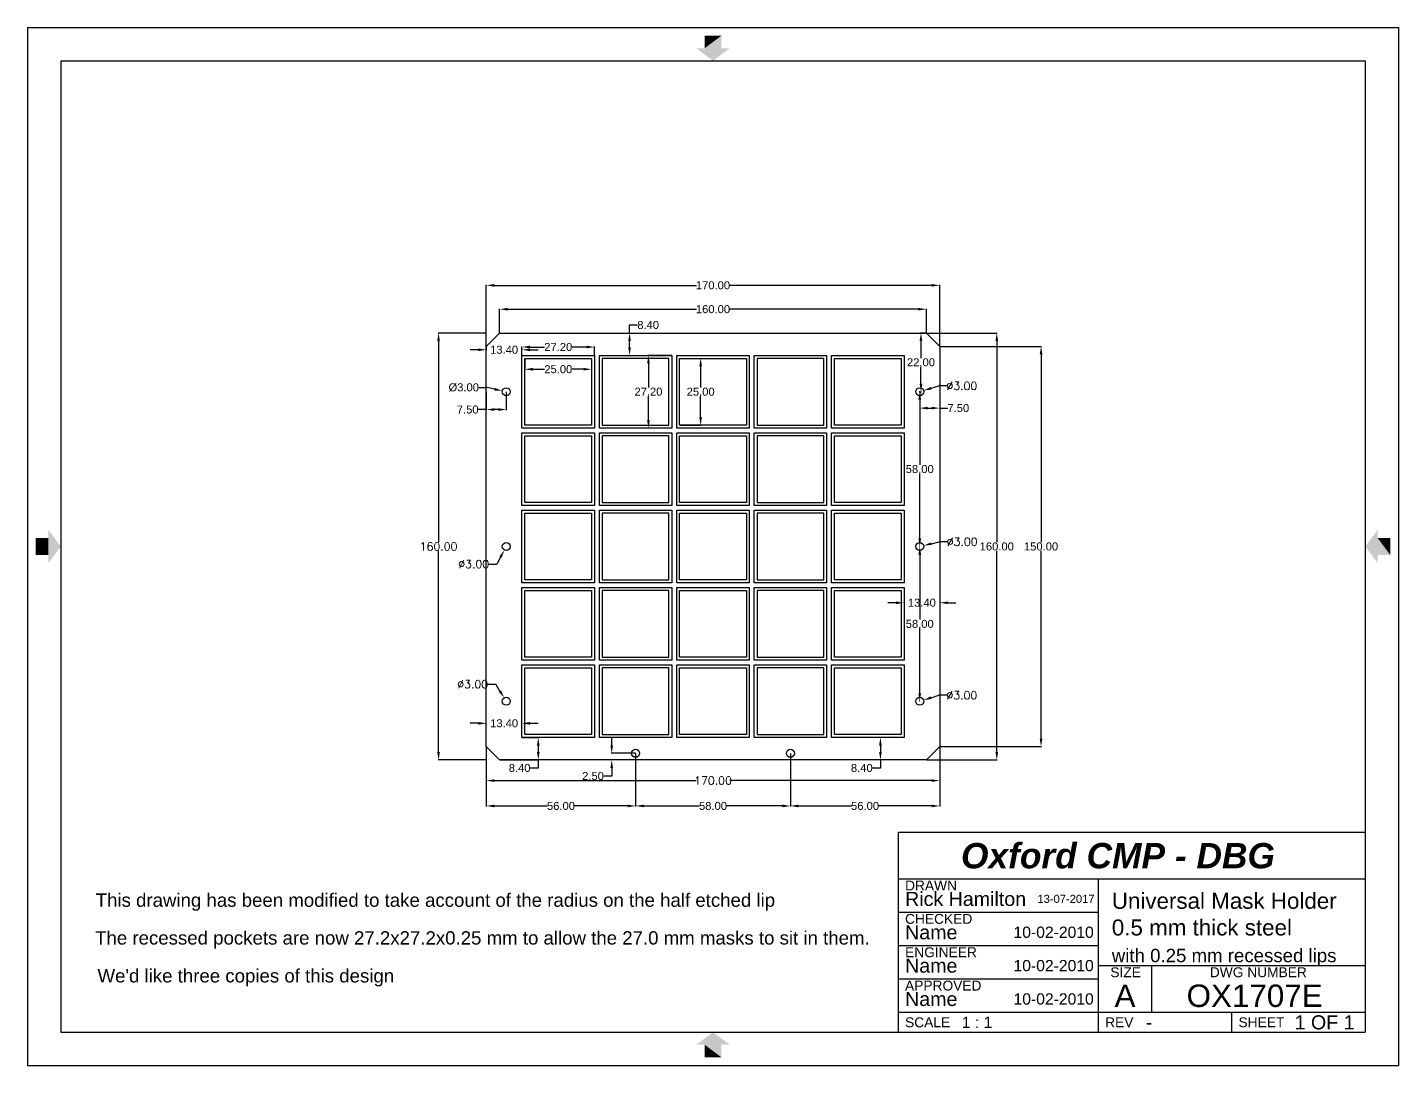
# Model space of a CAD drawing. Header units: millimetres. Extents: x -257 to 257, y -194 to 194.
import ezdxf

# ---------------------------------------------------------------- set-up
doc = ezdxf.new("R2010")
doc.units = ezdxf.units.MM
for name, color, linetype in [('border', 5, 'Continuous'), ('Cut-outs', 7, 'Continuous'), ('Dimensions', 7, 'Continuous'), ('Mask holder', 1, 'Continuous')]:
    doc.layers.add(name, color=color, linetype=linetype)
doc.styles.add('Arial', font='arial.ttf')
doc.styles.add('Arial_Bold', font='arial.ttf')
doc.styles.add('Arial_Bold_Italic', font='arialbi.ttf')
doc.styles.get("Standard").update_dxf_attribs({"font": 'txt_____.ttf'})
doc.dimstyles.get("Standard").update_dxf_attribs({"dimtxt": 3, "dimasz": 3, "dimexe": 0.18, "dimexo": 0.063, "dimgap": 0.09, "dimtad": 0, "dimtih": 1, "dimtoh": 1, "dimzin": 0, "dimdsep": 46, "dimtxsty": 'Arial', "dimsah": 1, "dimcen": 0, "dimadec": 0, "dimazin": 0, "dimtfac": 1, "dimtdec": 4, "dimtofl": 0, "dimtmove": 0, "dimatfit": 3, "dimfxl": 1, "dimtolj": 1, "dimtzin": 0, "dimarcsym": 0})

# ---------------------------------------------------------------- blocks, each defined once
blk = doc.blocks.new('*D30')
at = {"layer": 'Defpoints', "color": 0, "transparency": 16777216}
for p in [(-85, 80), (-102.88, -80), (-85, -80)]:
    blk.add_point(p, dxfattribs=at)
at = {"layer": 'Dimensions', "color": 0, "linetype": 'ByBlock', "lineweight": -2, "transparency": 16777216}
for p, q in [((-85.06, 80), (-103.06, 80)), ((-102.88, 77), (-102.88, 1.62)), ((-102.88, -77), (-102.88, -1.62)), ((-85.06, -80), (-103.06, -80))]:
    blk.add_line(p, q, dxfattribs=at)
at = {"layer": 'Dimensions', "color": 0, "transparency": 16777216}
for points in [[(-102.38, 77), (-103.38, 77), (-102.88, 80)], [(-103.38, -77), (-102.38, -77), (-102.88, -80)]]:
    blk.add_solid(points, dxfattribs=at)
at = {"layer": 'Dimensions', "color": 0, "transparency": 16777216, "insert": (-102.88, 0), "char_height": 3, "attachment_point": 5}
blk.add_mtext('\\A1;160.00', dxfattribs=at)
blk = doc.blocks.new('*D31')
at = {"layer": 'Defpoints', "color": 0, "transparency": 16777216}
for p in [(-85, -80), (85, -80), (85, -87.72)]:
    blk.add_point(p, dxfattribs=at)
at = {"layer": 'Dimensions', "color": 0, "linetype": 'ByBlock', "lineweight": -2, "transparency": 16777216}
for p, q in [((-85, -80.06), (-85, -87.9)), ((85, -80.06), (85, -87.9)), ((-82, -87.72), (-6.37, -87.72)), ((82, -87.72), (6.37, -87.72))]:
    blk.add_line(p, q, dxfattribs=at)
at = {"layer": 'Dimensions', "color": 0, "transparency": 16777216}
for points in [[(-82, -87.22), (-82, -88.22), (-85, -87.72)], [(82, -88.22), (82, -87.22), (85, -87.72)]]:
    blk.add_solid(points, dxfattribs=at)
at = {"layer": 'Dimensions', "color": 0, "transparency": 16777216, "insert": (0, -87.72), "char_height": 3, "attachment_point": 5}
blk.add_mtext('\\A1;170.00', dxfattribs=at)
blk = doc.blocks.new('*D34')
at = {"layer": 'Defpoints', "color": 0, "transparency": 16777216}
for p in [(76.07, 57.56), (78.93, 58.44)]:
    blk.add_point(p, dxfattribs=at)
at = {"layer": 'Dimensions', "color": 0, "linetype": 'ByBlock', "lineweight": -2, "transparency": 16777216}
for p in [(81.8, 59.31), (87.67, 60.19)]:
    blk.add_line(p, (84.67, 60.19), dxfattribs=at)
at = {"layer": 'Dimensions', "color": 0, "transparency": 16777216}
blk.add_solid([(81.66, 59.79), (81.95, 58.84), (78.93, 58.44)], dxfattribs=at)
at = {"layer": 'Dimensions', "color": 0, "transparency": 16777216, "insert": (93.3, 60.19), "char_height": 3, "attachment_point": 5}
blk.add_mtext('\\A1;%%c3.00', dxfattribs=at)
blk = doc.blocks.new('*D35')
at = {"layer": 'Defpoints', "color": 0, "transparency": 16777216}
for p in [(78.96, 0.35), (76.04, -0.35)]:
    blk.add_point(p, dxfattribs=at)
at = {"layer": 'Dimensions', "color": 0, "linetype": 'ByBlock', "lineweight": -2, "transparency": 16777216}
for p in [(81.87, 1.06), (87.79, 1.76)]:
    blk.add_line(p, (84.79, 1.76), dxfattribs=at)
at = {"layer": 'Dimensions', "color": 0, "transparency": 16777216}
blk.add_solid([(81.76, 1.54), (81.99, 0.57), (78.96, 0.35)], dxfattribs=at)
at = {"layer": 'Dimensions', "color": 0, "transparency": 16777216, "insert": (93.41, 1.76), "char_height": 3, "attachment_point": 5}
blk.add_mtext('\\A1;%%c3.00', dxfattribs=at)
blk = doc.blocks.new('*D36')
at = {"layer": 'Defpoints', "color": 0, "transparency": 16777216}
for p in [(76.07, -58.45), (78.93, -57.55)]:
    blk.add_point(p, dxfattribs=at)
at = {"layer": 'Dimensions', "color": 0, "linetype": 'ByBlock', "lineweight": -2, "transparency": 16777216}
for p in [(81.79, -56.65), (87.65, -55.75)]:
    blk.add_line(p, (84.65, -55.75), dxfattribs=at)
at = {"layer": 'Dimensions', "color": 0, "transparency": 16777216}
blk.add_solid([(81.64, -56.17), (81.94, -57.13), (78.93, -57.55)], dxfattribs=at)
at = {"layer": 'Dimensions', "color": 0, "transparency": 16777216, "insert": (93.28, -55.75), "char_height": 3, "attachment_point": 5}
blk.add_mtext('\\A1;%%c3.00', dxfattribs=at)
blk = doc.blocks.new('*D37')
at = {"layer": 'Defpoints', "color": 0, "transparency": 16777216}
for p in [(-76.79, 1.32), (-78.21, -1.32)]:
    blk.add_point(p, dxfattribs=at)
at = {"layer": 'Dimensions', "color": 0, "linetype": 'ByBlock', "lineweight": -2, "transparency": 16777216}
for p in [(-79.64, -3.96), (-84.07, -6.59)]:
    blk.add_line(p, (-81.07, -6.59), dxfattribs=at)
at = {"layer": 'Dimensions', "color": 0, "transparency": 16777216}
blk.add_solid([(-79.2, -4.2), (-80.08, -3.72), (-78.21, -1.32)], dxfattribs=at)
at = {"layer": 'Dimensions', "color": 0, "transparency": 16777216, "insert": (-89.7, -6.59), "char_height": 3, "attachment_point": 5}
blk.add_mtext('\\A1;%%c3.00', dxfattribs=at)
blk = doc.blocks.new('*D38')
at = {"layer": 'Defpoints', "color": 0, "transparency": 16777216}
for p in [(-78.29, -56.73), (-76.71, -59.27)]:
    blk.add_point(p, dxfattribs=at)
at = {"layer": 'Dimensions', "color": 0, "linetype": 'ByBlock', "lineweight": -2, "transparency": 16777216}
for p in [(-84.46, -51.63), (-79.87, -54.18)]:
    blk.add_line(p, (-81.46, -51.63), dxfattribs=at)
at = {"layer": 'Dimensions', "color": 0, "transparency": 16777216}
blk.add_solid([(-80.3, -54.44), (-79.45, -53.91), (-78.29, -56.73)], dxfattribs=at)
at = {"layer": 'Dimensions', "color": 0, "transparency": 16777216, "insert": (-90.08, -51.63), "char_height": 3, "attachment_point": 5}
blk.add_mtext('\\A1;%%c3.00', dxfattribs=at)
blk = doc.blocks.new('*D39')
at = {"layer": 'Defpoints', "color": 0, "transparency": 16777216}
for p in [(-78.97, 58.32), (-76.03, 57.68)]:
    blk.add_point(p, dxfattribs=at)
at = {"layer": 'Dimensions', "color": 0, "linetype": 'ByBlock', "lineweight": -2, "transparency": 16777216}
for p in [(-87.83, 59.59), (-81.9, 58.95)]:
    blk.add_line(p, (-84.83, 59.59), dxfattribs=at)
at = {"layer": 'Dimensions', "color": 0, "transparency": 16777216}
blk.add_solid([(-82, 58.46), (-81.79, 59.44), (-78.97, 58.32)], dxfattribs=at)
at = {"layer": 'Dimensions', "color": 0, "transparency": 16777216, "insert": (-93.44, 59.59), "char_height": 3, "attachment_point": 5, "style": 'Arial'}
blk.add_mtext('\\A1;%%c3.00', dxfattribs=at)
blk = doc.blocks.new('*D40')
at = {"layer": 'Defpoints', "color": 0, "transparency": 16777216}
for p in [(77.5, 0), (77.5, 0), (77.5, -58)]:
    blk.add_point(p, dxfattribs=at)
at = {"layer": 'Dimensions', "color": 0, "linetype": 'ByBlock', "lineweight": -2, "transparency": 16777216}
for p, q in [((77.44, 0), (77.32, 0)), ((77.5, -3), (77.5, -27.38)), ((77.5, -55), (77.5, -30.62)), ((77.44, -58), (77.32, -58))]:
    blk.add_line(p, q, dxfattribs=at)
at = {"layer": 'Dimensions', "color": 0, "transparency": 16777216}
for points in [[(78, -3), (77, -3), (77.5, 0)], [(77, -55), (78, -55), (77.5, -58)]]:
    blk.add_solid(points, dxfattribs=at)
at = {"layer": 'Dimensions', "color": 0, "transparency": 16777216, "insert": (77.5, -29), "char_height": 3, "attachment_point": 5, "style": 'Arial'}
blk.add_mtext('\\A1;58.00', dxfattribs=at)
blk = doc.blocks.new('*D41')
at = {"layer": 'Defpoints', "color": 0, "transparency": 16777216}
for p in [(77.5, 58), (77.5, 58), (77.5, 0)]:
    blk.add_point(p, dxfattribs=at)
at = {"layer": 'Dimensions', "color": 0, "linetype": 'ByBlock', "lineweight": -2, "transparency": 16777216}
for p, q in [((77.44, 58), (77.32, 58)), ((77.5, 55), (77.5, 30.62)), ((77.5, 3), (77.5, 27.38)), ((77.44, 0), (77.32, 0))]:
    blk.add_line(p, q, dxfattribs=at)
at = {"layer": 'Dimensions', "color": 0, "transparency": 16777216}
for points in [[(78, 55), (77, 55), (77.5, 58)], [(77, 3), (78, 3), (77.5, 0)]]:
    blk.add_solid(points, dxfattribs=at)
at = {"layer": 'Dimensions', "color": 0, "transparency": 16777216, "insert": (77.5, 29), "char_height": 3, "attachment_point": 5, "style": 'Arial'}
blk.add_mtext('\\A1;58.00', dxfattribs=at)
blk = doc.blocks.new('*D42')
at = {"layer": 'Defpoints', "color": 0, "transparency": 16777216}
for p in [(80, 80), (77.5, 58), (77.96, 58)]:
    blk.add_point(p, dxfattribs=at)
at = {"layer": 'Dimensions', "color": 0, "linetype": 'ByBlock', "lineweight": -2, "transparency": 16777216}
for p, q in [((79.94, 80), (77.78, 80)), ((77.96, 77), (77.96, 70.62)), ((77.96, 61), (77.96, 67.38)), ((77.56, 58), (78.14, 58))]:
    blk.add_line(p, q, dxfattribs=at)
at = {"layer": 'Dimensions', "color": 0, "transparency": 16777216}
for points in [[(78.46, 77), (77.46, 77), (77.96, 80)], [(77.46, 61), (78.46, 61), (77.96, 58)]]:
    blk.add_solid(points, dxfattribs=at)
at = {"layer": 'Dimensions', "color": 0, "transparency": 16777216, "insert": (77.96, 69), "char_height": 3, "attachment_point": 5, "style": 'Arial'}
blk.add_mtext('\\A1;22.00', dxfattribs=at)
blk = doc.blocks.new('*D43')
at = {"layer": 'Defpoints', "color": 0, "transparency": 16777216}
for p in [(-85, -75), (-29, -77.5), (-29, -97.22)]:
    blk.add_point(p, dxfattribs=at)
at = {"layer": 'Dimensions', "color": 0, "linetype": 'ByBlock', "lineweight": -2, "transparency": 16777216}
for p, q in [((-85, -75.06), (-85, -97.4)), ((-29, -77.56), (-29, -97.4)), ((-82, -97.22), (-62.14, -97.22)), ((-32, -97.22), (-51.86, -97.22))]:
    blk.add_line(p, q, dxfattribs=at)
at = {"layer": 'Dimensions', "color": 0, "transparency": 16777216}
for points in [[(-82, -96.72), (-82, -97.72), (-85, -97.22)], [(-32, -97.72), (-32, -96.72), (-29, -97.22)]]:
    blk.add_solid(points, dxfattribs=at)
at = {"layer": 'Dimensions', "color": 0, "transparency": 16777216, "insert": (-57, -97.22), "char_height": 3, "attachment_point": 5, "style": 'Arial'}
blk.add_mtext('\\A1;56.00', dxfattribs=at)
blk = doc.blocks.new('*D44')
at = {"layer": 'Defpoints', "color": 0, "transparency": 16777216}
for p in [(-29, -77.5), (29, -77.5), (29, -97.22)]:
    blk.add_point(p, dxfattribs=at)
at = {"layer": 'Dimensions', "color": 0, "linetype": 'ByBlock', "lineweight": -2, "transparency": 16777216}
for p, q in [((-29, -77.56), (-29, -97.4)), ((29, -77.56), (29, -97.4)), ((-26, -97.22), (-5.14, -97.22)), ((26, -97.22), (5.14, -97.22))]:
    blk.add_line(p, q, dxfattribs=at)
at = {"layer": 'Dimensions', "color": 0, "transparency": 16777216}
for points in [[(-26, -96.72), (-26, -97.72), (-29, -97.22)], [(26, -97.72), (26, -96.72), (29, -97.22)]]:
    blk.add_solid(points, dxfattribs=at)
at = {"layer": 'Dimensions', "color": 0, "transparency": 16777216, "insert": (0, -97.22), "char_height": 3, "attachment_point": 5, "style": 'Arial'}
blk.add_mtext('\\A1;58.00', dxfattribs=at)
blk = doc.blocks.new('*D45')
at = {"layer": 'Defpoints', "color": 0, "transparency": 16777216}
for p in [(85, -75), (29, -77.5), (85, -97.22)]:
    blk.add_point(p, dxfattribs=at)
at = {"layer": 'Dimensions', "color": 0, "linetype": 'ByBlock', "lineweight": -2, "transparency": 16777216}
for p, q in [((85, -75.06), (85, -97.4)), ((29, -77.56), (29, -97.4)), ((32, -97.22), (51.86, -97.22)), ((82, -97.22), (62.14, -97.22))]:
    blk.add_line(p, q, dxfattribs=at)
at = {"layer": 'Dimensions', "color": 0, "transparency": 16777216}
for points in [[(32, -96.72), (32, -97.72), (29, -97.22)], [(82, -97.72), (82, -96.72), (85, -97.22)]]:
    blk.add_solid(points, dxfattribs=at)
at = {"layer": 'Dimensions', "color": 0, "transparency": 16777216, "insert": (57, -97.22), "char_height": 3, "attachment_point": 5, "style": 'Arial'}
blk.add_mtext('\\A1;56.00', dxfattribs=at)
blk = doc.blocks.new('*D46')
at = {"layer": 'Defpoints', "color": 0, "transparency": 16777216}
for p in [(77.5, 58), (85, 58), (85, 51.86)]:
    blk.add_point(p, dxfattribs=at)
at = {"layer": 'Dimensions', "color": 0, "linetype": 'ByBlock', "lineweight": -2, "transparency": 16777216}
for p, q in [((77.5, 57.94), (77.5, 51.68)), ((85, 57.94), (85, 51.68)), ((80.5, 51.86), (82, 51.86)), ((85, 51.86), (88, 51.86))]:
    blk.add_line(p, q, dxfattribs=at)
at = {"layer": 'Dimensions', "color": 0, "transparency": 16777216}
for points in [[(80.5, 52.36), (80.5, 51.36), (77.5, 51.86)], [(82, 51.36), (82, 52.36), (85, 51.86)]]:
    blk.add_solid(points, dxfattribs=at)
at = {"layer": 'Dimensions', "color": 0, "transparency": 16777216, "insert": (91.96, 51.86), "char_height": 3, "attachment_point": 5, "style": 'Arial'}
blk.add_mtext('\\A1;7.50', dxfattribs=at)
blk = doc.blocks.new('*D47')
at = {"layer": 'Defpoints', "color": 0, "transparency": 16777216}
for p in [(-85, 58), (-77.5, 58), (-85, 51.31)]:
    blk.add_point(p, dxfattribs=at)
at = {"layer": 'Dimensions', "color": 0, "linetype": 'ByBlock', "lineweight": -2, "transparency": 16777216}
for p, q in [((-85, 57.94), (-85, 51.13)), ((-77.5, 57.94), (-77.5, 51.13)), ((-85, 51.31), (-88, 51.31)), ((-80.5, 51.31), (-82, 51.31))]:
    blk.add_line(p, q, dxfattribs=at)
at = {"layer": 'Dimensions', "color": 0, "transparency": 16777216}
for points in [[(-82, 51.81), (-82, 50.81), (-85, 51.31)], [(-80.5, 50.81), (-80.5, 51.81), (-77.5, 51.31)]]:
    blk.add_solid(points, dxfattribs=at)
at = {"layer": 'Dimensions', "color": 0, "transparency": 16777216, "insert": (-91.96, 51.31), "char_height": 3, "attachment_point": 5, "style": 'Arial'}
blk.add_mtext('\\A1;7.50', dxfattribs=at)
blk = doc.blocks.new('*D48')
at = {"layer": 'Defpoints', "color": 0, "transparency": 16777216}
for p in [(-37.97, -80), (-29, -77.5), (-29, -80)]:
    blk.add_point(p, dxfattribs=at)
at = {"layer": 'Dimensions', "color": 0, "linetype": 'ByBlock', "lineweight": -2, "transparency": 16777216}
for p, q in [((-37.97, -74.5), (-37.97, -71.5)), ((-29.06, -77.5), (-38.15, -77.5)), ((-29.06, -80), (-38.15, -80)), ((-37.97, -86), (-40.97, -86)), ((-37.97, -83), (-37.97, -86))]:
    blk.add_line(p, q, dxfattribs=at)
at = {"layer": 'Dimensions', "color": 0, "transparency": 16777216}
for points in [[(-38.47, -74.5), (-37.47, -74.5), (-37.97, -77.5)], [(-37.47, -83), (-38.47, -83), (-37.97, -80)]]:
    blk.add_solid(points, dxfattribs=at)
at = {"layer": 'Dimensions', "color": 0, "transparency": 16777216, "insert": (-44.97, -86), "char_height": 3, "attachment_point": 5, "style": 'Arial'}
blk.add_mtext('\\A1;2.50', dxfattribs=at)
blk = doc.blocks.new('*D49')
at = {"layer": 'Defpoints', "color": 0, "transparency": 16777216}
for p in [(-44.4, 74.75), (-71.6, 71.6), (-44.4, 71.6)]:
    blk.add_point(p, dxfattribs=at)
at = {"layer": 'Dimensions', "color": 0, "linetype": 'ByBlock', "lineweight": -2, "transparency": 16777216}
for p, q in [((-71.6, 71.66), (-71.6, 74.93)), ((-68.6, 74.75), (-63.17, 74.75)), ((-47.4, 74.75), (-52.83, 74.75)), ((-44.4, 71.66), (-44.4, 74.93))]:
    blk.add_line(p, q, dxfattribs=at)
at = {"layer": 'Dimensions', "color": 0, "transparency": 16777216}
for points in [[(-68.6, 75.25), (-68.6, 74.25), (-71.6, 74.75)], [(-47.4, 74.25), (-47.4, 75.25), (-44.4, 74.75)]]:
    blk.add_solid(points, dxfattribs=at)
at = {"layer": 'Dimensions', "color": 0, "transparency": 16777216, "insert": (-58, 74.75), "char_height": 3, "attachment_point": 5, "style": 'Arial'}
blk.add_mtext('\\A1;27.20', dxfattribs=at)
blk = doc.blocks.new('*D50')
at = {"layer": 'Defpoints', "color": 0, "transparency": 16777216}
for p in [(-85, 74.94), (-71.6, 73.71), (-71.6, 71.66)]:
    blk.add_point(p, dxfattribs=at)
at = {"layer": 'Dimensions', "color": 0, "linetype": 'ByBlock', "lineweight": -2, "transparency": 16777216}
for p, q in [((-88, 73.71), (-91, 73.71)), ((-85, 74.87), (-85, 73.53)), ((-71.6, 71.73), (-71.6, 73.89)), ((-68.6, 73.71), (-65.6, 73.71))]:
    blk.add_line(p, q, dxfattribs=at)
at = {"layer": 'Dimensions', "color": 0, "transparency": 16777216}
for points in [[(-88, 73.21), (-88, 74.21), (-85, 73.71)], [(-68.6, 74.21), (-68.6, 73.21), (-71.6, 73.71)]]:
    blk.add_solid(points, dxfattribs=at)
at = {"layer": 'Dimensions', "color": 0, "transparency": 16777216, "insert": (-78.3, 73.71), "char_height": 3, "attachment_point": 5, "style": 'Arial'}
blk.add_mtext('\\A1;13.40', dxfattribs=at)
blk = doc.blocks.new('*D51')
at = {"layer": 'Defpoints', "color": 0, "transparency": 16777216}
for p in [(-70.5, 70.5), (-45.5, 70.5), (-45.5, 66.42)]:
    blk.add_point(p, dxfattribs=at)
at = {"layer": 'Dimensions', "color": 0, "linetype": 'ByBlock', "lineweight": -2, "transparency": 16777216}
for p, q in [((-70.5, 70.44), (-70.5, 66.24)), ((-45.5, 70.44), (-45.5, 66.24)), ((-67.5, 66.42), (-63.17, 66.42)), ((-48.5, 66.42), (-52.83, 66.42))]:
    blk.add_line(p, q, dxfattribs=at)
at = {"layer": 'Dimensions', "color": 0, "transparency": 16777216}
for points in [[(-67.5, 66.92), (-67.5, 65.92), (-70.5, 66.42)], [(-48.5, 65.92), (-48.5, 66.92), (-45.5, 66.42)]]:
    blk.add_solid(points, dxfattribs=at)
at = {"layer": 'Dimensions', "color": 0, "transparency": 16777216, "insert": (-58, 66.42), "char_height": 3, "attachment_point": 5, "style": 'Arial'}
blk.add_mtext('\\A1;25.00', dxfattribs=at)
blk = doc.blocks.new('*D52')
at = {"layer": 'Cut-outs', "color": 0, "linetype": 'ByBlock', "lineweight": -2, "transparency": 16777216}
for p, q in [((-31.28, 83), (-28.28, 83)), ((-31.28, 80), (-31.28, 83)), ((-42.54, 80), (-31.1, 80)), ((-31.28, 74.6), (-31.28, 77)), ((-42.54, 71.6), (-31.1, 71.6))]:
    blk.add_line(p, q, dxfattribs=at)
at = {"layer": 'Cut-outs', "color": 0, "transparency": 16777216}
for points in [[(-30.78, 77), (-31.78, 77), (-31.28, 80)], [(-31.78, 74.6), (-30.78, 74.6), (-31.28, 71.6)]]:
    blk.add_solid(points, dxfattribs=at)
at = {"layer": 'Defpoints', "color": 0, "transparency": 16777216}
for p in [(-42.6, 80), (-31.28, 80), (-42.6, 71.6)]:
    blk.add_point(p, dxfattribs=at)
at = {"layer": 'Cut-outs', "color": 0, "transparency": 16777216, "insert": (-24.31, 83), "char_height": 3, "attachment_point": 5, "style": 'Arial'}
blk.add_mtext('\\A1;8.40', dxfattribs=at)
blk = doc.blocks.new('*D53')
at = {"layer": 'Cut-outs', "color": 0, "linetype": 'ByBlock', "lineweight": -2, "transparency": 16777216}
for p, q in [((-15.46, 71.6), (-24.38, 71.6)), ((-24.2, 68.6), (-24.2, 59.62)), ((-24.2, 47.4), (-24.2, 56.38)), ((-15.46, 44.4), (-24.38, 44.4))]:
    blk.add_line(p, q, dxfattribs=at)
at = {"layer": 'Cut-outs', "color": 0, "transparency": 16777216}
for points in [[(-23.7, 68.6), (-24.7, 68.6), (-24.2, 71.6)], [(-24.7, 47.4), (-23.7, 47.4), (-24.2, 44.4)]]:
    blk.add_solid(points, dxfattribs=at)
at = {"layer": 'Defpoints', "color": 0, "transparency": 16777216}
for p in [(-15.4, 71.6), (-24.2, 44.4), (-15.4, 44.4)]:
    blk.add_point(p, dxfattribs=at)
at = {"layer": 'Cut-outs', "color": 0, "transparency": 16777216, "insert": (-24.2, 58), "char_height": 3, "attachment_point": 5, "style": 'Arial'}
blk.add_mtext('\\A1;27.20', dxfattribs=at)
blk = doc.blocks.new('*D54')
at = {"layer": 'Cut-outs', "color": 0, "linetype": 'ByBlock', "lineweight": -2, "transparency": 16777216}
for p, q in [((-12.44, 70.5), (-4.45, 70.5)), ((-4.63, 67.5), (-4.63, 59.62)), ((-4.63, 48.5), (-4.63, 56.38)), ((-12.44, 45.5), (-4.45, 45.5))]:
    blk.add_line(p, q, dxfattribs=at)
at = {"layer": 'Cut-outs', "color": 0, "transparency": 16777216}
for points in [[(-4.13, 67.5), (-5.13, 67.5), (-4.63, 70.5)], [(-5.13, 48.5), (-4.13, 48.5), (-4.63, 45.5)]]:
    blk.add_solid(points, dxfattribs=at)
at = {"layer": 'Defpoints', "color": 0, "transparency": 16777216}
for p in [(-12.5, 70.5), (-12.5, 45.5), (-4.63, 45.5)]:
    blk.add_point(p, dxfattribs=at)
at = {"layer": 'Cut-outs', "color": 0, "transparency": 16777216, "insert": (-4.63, 58), "char_height": 3, "attachment_point": 5, "style": 'Arial'}
blk.add_mtext('\\A1;25.00', dxfattribs=at)
blk = doc.blocks.new('*D55')
at = {"layer": 'Cut-outs', "color": 0, "linetype": 'ByBlock', "lineweight": -2, "transparency": 16777216}
for p, q in [((-80, 80.06), (-80, 89.09)), ((-77, 88.91), (-6.16, 88.91)), ((77, 88.91), (6.16, 88.91)), ((80, 80.06), (80, 89.09))]:
    blk.add_line(p, q, dxfattribs=at)
at = {"layer": 'Cut-outs', "color": 0, "transparency": 16777216}
for points in [[(-77, 89.41), (-77, 88.41), (-80, 88.91)], [(77, 88.41), (77, 89.41), (80, 88.91)]]:
    blk.add_solid(points, dxfattribs=at)
at = {"layer": 'Defpoints', "color": 0, "transparency": 16777216}
for p in [(80, 88.91), (-80, 80), (80, 80)]:
    blk.add_point(p, dxfattribs=at)
at = {"layer": 'Cut-outs', "color": 0, "transparency": 16777216, "insert": (0, 88.91), "char_height": 3, "attachment_point": 5, "style": 'Arial'}
blk.add_mtext('\\A1;160.00', dxfattribs=at)
blk = doc.blocks.new('*D56')
at = {"layer": 'Cut-outs', "color": 0, "linetype": 'ByBlock', "lineweight": -2, "transparency": 16777216}
for p, q in [((-85, 75.06), (-85, 98.04)), ((-82, 97.86), (-6.16, 97.86)), ((82, 97.86), (6.16, 97.86)), ((85, 75.06), (85, 98.04))]:
    blk.add_line(p, q, dxfattribs=at)
at = {"layer": 'Cut-outs', "color": 0, "transparency": 16777216}
for points in [[(-82, 98.36), (-82, 97.36), (-85, 97.86)], [(82, 97.36), (82, 98.36), (85, 97.86)]]:
    blk.add_solid(points, dxfattribs=at)
at = {"layer": 'Defpoints', "color": 0, "transparency": 16777216}
for p in [(85, 97.86), (-85, 75), (85, 75)]:
    blk.add_point(p, dxfattribs=at)
at = {"layer": 'Cut-outs', "color": 0, "transparency": 16777216, "insert": (0, 97.86), "char_height": 3, "attachment_point": 5, "style": 'Arial'}
blk.add_mtext('\\A1;170.00', dxfattribs=at)
blk = doc.blocks.new('*D57')
at = {"layer": 'Cut-outs', "color": 0, "linetype": 'ByBlock', "lineweight": -2, "transparency": 16777216}
for p, q in [((-71.54, -71.6), (-65.32, -71.6)), ((-65.5, -74.6), (-65.5, -77)), ((-79.94, -80), (-65.32, -80)), ((-65.5, -80), (-65.5, -83)), ((-65.5, -83), (-68.5, -83))]:
    blk.add_line(p, q, dxfattribs=at)
at = {"layer": 'Cut-outs', "color": 0, "transparency": 16777216}
for points in [[(-65, -74.6), (-66, -74.6), (-65.5, -71.6)], [(-66, -77), (-65, -77), (-65.5, -80)]]:
    blk.add_solid(points, dxfattribs=at)
at = {"layer": 'Defpoints', "color": 0, "transparency": 16777216}
for p in [(-71.6, -71.6), (-80, -80), (-65.5, -80)]:
    blk.add_point(p, dxfattribs=at)
at = {"layer": 'Cut-outs', "color": 0, "transparency": 16777216, "insert": (-72.48, -83), "char_height": 3, "attachment_point": 5, "style": 'Arial'}
blk.add_mtext('\\A1;8.40', dxfattribs=at)
blk = doc.blocks.new('*D58')
at = {"layer": 'Cut-outs', "color": 0, "linetype": 'ByBlock', "lineweight": -2, "transparency": 16777216}
for p, q in [((71.54, -71.6), (62.58, -71.6)), ((62.76, -74.6), (62.76, -77)), ((80, -80), (62.58, -80)), ((62.76, -80), (62.76, -83)), ((62.76, -83), (59.76, -83))]:
    blk.add_line(p, q, dxfattribs=at)
at = {"layer": 'Cut-outs', "color": 0, "transparency": 16777216}
for points in [[(63.26, -74.6), (62.26, -74.6), (62.76, -71.6)], [(62.26, -77), (63.26, -77), (62.76, -80)]]:
    blk.add_solid(points, dxfattribs=at)
at = {"layer": 'Defpoints', "color": 0, "transparency": 16777216}
for p in [(71.6, -71.6), (62.76, -80), (80.06, -80)]:
    blk.add_point(p, dxfattribs=at)
at = {"layer": 'Cut-outs', "color": 0, "transparency": 16777216, "insert": (55.78, -83), "char_height": 3, "attachment_point": 5, "style": 'Arial'}
blk.add_mtext('\\A1;8.40', dxfattribs=at)
blk = doc.blocks.new('*D59')
at = {"layer": 'Cut-outs', "color": 0, "linetype": 'ByBlock', "lineweight": -2, "transparency": 16777216}
for p, q in [((-88, -66.26), (-91, -66.26)), ((-85, -74.94), (-85, -66.08)), ((-71.6, -71.54), (-71.6, -66.08)), ((-68.6, -66.26), (-65.6, -66.26))]:
    blk.add_line(p, q, dxfattribs=at)
at = {"layer": 'Cut-outs', "color": 0, "transparency": 16777216}
for points in [[(-88, -66.76), (-88, -65.76), (-85, -66.26)], [(-68.6, -65.76), (-68.6, -66.76), (-71.6, -66.26)]]:
    blk.add_solid(points, dxfattribs=at)
at = {"layer": 'Defpoints', "color": 0, "transparency": 16777216}
for p in [(-85, -66.26), (-71.6, -71.6), (-85, -75)]:
    blk.add_point(p, dxfattribs=at)
at = {"layer": 'Cut-outs', "color": 0, "transparency": 16777216, "insert": (-78.3, -66.26), "char_height": 3, "attachment_point": 5, "style": 'Arial'}
blk.add_mtext('\\A1;13.40', dxfattribs=at)
blk = doc.blocks.new('*D60')
at = {"layer": 'Cut-outs', "color": 0, "linetype": 'ByBlock', "lineweight": -2, "transparency": 16777216}
for p, q in [((80.06, 80), (106.55, 80)), ((106.37, 77), (106.37, 1.62)), ((106.37, -77), (106.37, -1.62)), ((80.06, -80), (106.55, -80))]:
    blk.add_line(p, q, dxfattribs=at)
at = {"layer": 'Cut-outs', "color": 0, "transparency": 16777216}
for points in [[(106.87, 77), (105.87, 77), (106.37, 80)], [(105.87, -77), (106.87, -77), (106.37, -80)]]:
    blk.add_solid(points, dxfattribs=at)
at = {"layer": 'Defpoints', "color": 0, "transparency": 16777216}
for p in [(80, 80), (106.37, 80), (80, -80)]:
    blk.add_point(p, dxfattribs=at)
at = {"layer": 'Cut-outs', "color": 0, "transparency": 16777216, "insert": (106.37, 0), "char_height": 3, "attachment_point": 5, "style": 'Arial'}
blk.add_mtext('\\A1;160.00', dxfattribs=at)
blk = doc.blocks.new('*D61')
at = {"layer": 'Cut-outs', "color": 0, "linetype": 'ByBlock', "lineweight": -2, "transparency": 16777216}
for p, q in [((85.06, 75), (123.16, 75)), ((122.98, 72), (122.98, 1.62)), ((122.98, -72), (122.98, -1.62)), ((85.06, -75), (123.16, -75))]:
    blk.add_line(p, q, dxfattribs=at)
at = {"layer": 'Cut-outs', "color": 0, "transparency": 16777216}
for points in [[(123.48, 72), (122.48, 72), (122.98, 75)], [(122.48, -72), (123.48, -72), (122.98, -75)]]:
    blk.add_solid(points, dxfattribs=at)
at = {"layer": 'Defpoints', "color": 0, "transparency": 16777216}
for p in [(85, 75), (85, -75), (122.98, -75)]:
    blk.add_point(p, dxfattribs=at)
at = {"layer": 'Cut-outs', "color": 0, "transparency": 16777216, "insert": (122.98, 0), "char_height": 3, "attachment_point": 5, "style": 'Arial'}
blk.add_mtext('\\A1;150.00', dxfattribs=at)
blk = doc.blocks.new('*D62')
at = {"layer": 'Cut-outs', "color": 0, "linetype": 'ByBlock', "lineweight": -2, "transparency": 16777216}
for p, q in [((71.6, -15.46), (71.6, -21.26)), ((85, -15.46), (85, -21.26)), ((68.6, -21.08), (65.6, -21.08)), ((88, -21.08), (91, -21.08))]:
    blk.add_line(p, q, dxfattribs=at)
at = {"layer": 'Cut-outs', "color": 0, "transparency": 16777216}
for points in [[(68.6, -21.58), (68.6, -20.58), (71.6, -21.08)], [(88, -20.58), (88, -21.58), (85, -21.08)]]:
    blk.add_solid(points, dxfattribs=at)
at = {"layer": 'Defpoints', "color": 0, "transparency": 16777216}
for p in [(71.6, -15.4), (85, -15.4), (85, -21.08)]:
    blk.add_point(p, dxfattribs=at)
at = {"layer": 'Cut-outs', "color": 0, "transparency": 16777216, "insert": (78.3, -21.08), "char_height": 3, "attachment_point": 5, "style": 'Arial'}
blk.add_mtext('\\A1;13.40', dxfattribs=at)

msp = doc.modelspace()

# ---------------------------------------------------------------- linework, layer by layer
at = {"layer": 'border'}
for p, q in [((-257, 194.5), (-257, -194.5)), ((-257, 194.5), (257, 194.5)), ((257, 194.5), (257, -194.5)), ((-244.5, 182), (-244.5, -182)), ((-244.5, 182), (244.5, 182)), ((244.5, 182), (244.5, -182)), ((69.5, -107), (244.5, -107)), ((69.5, -182), (69.5, -107)), ((69.5, -124.5), (244.5, -124.5)), ((144.5, -182), (144.5, -124.5)), ((69.5, -137), (144.5, -137)), ((69.5, -149.5), (144.5, -149.5)), ((144.5, -157), (244.5, -157)), ((164.5, -174.5), (164.5, -157)), ((69.5, -162), (144.5, -162)), ((69.5, -174.5), (244.5, -174.5)), ((194.5, -182), (194.5, -174.5)), ((-244.5, -182), (244.5, -182)), ((-257, -194.5), (257, -194.5))]:
    msp.add_line(p, q, dxfattribs=at)
for points in [[(3.125, 186.685), (-6.25, 186.68), (3.125, 191.375), (-3.125, 186.685)], [(3.125, 191.375), (-3.125, 186.685), (-3.125, 191.375)], [(6.25, 186.685), (0, 182), (3.125, 186.685), (-6.25, 186.68)], [(-249.185, -3.125), (-249.185, 3.125), (-249.185, -6.25), (-249.185, 6.255)], [(-249.185, -6.25), (-249.185, 6.255), (-244.5, 0)], [(249.185, -6.24), (244.5, 0), (249.185, -3.125), (249.17, 6.25)], [(249.185, -3.125), (249.17, 6.25), (253.875, -3.125), (249.185, 3.125)], [(-253.875, -3.125), (-253.875, 3.125), (-249.185, -3.125), (-249.185, 3.125)], [(253.875, -3.125), (249.185, 3.125), (253.875, 3.125)], [(0, -182), (6.25, -186.675), (-6.245, -186.685), (3.125, -186.685)], [(-6.245, -186.685), (3.125, -186.685), (-3.125, -186.685), (3.125, -191.375)], [(-3.125, -186.685), (3.125, -191.375), (-3.125, -191.375)]]:
    msp.add_solid(points, dxfattribs=at)
at = {"layer": 'Cut-outs', "flags": 128}
for points in [[(-71.6, 71.6), (-44.4, 71.6), (-44.4, 44.4), (-71.6, 44.4)], [(-71.6, 71.6), (-44.4, 71.6), (-44.4, 44.4), (-71.6, 44.4)], [(-70.5, 70.5), (-45.5, 70.5), (-45.5, 45.5), (-70.5, 45.5)], [(-70.5, 70.5), (-45.5, 70.5), (-45.5, 45.5), (-70.5, 45.5)], [(-42.6, 71.6), (-15.4, 71.6), (-15.4, 44.4), (-42.6, 44.4)], [(-42.6, 71.6), (-15.4, 71.6), (-15.4, 44.4), (-42.6, 44.4)], [(-41.5, 45.5), (-16.5, 45.5), (-16.5, 70.5), (-41.5, 70.5)], [(-41.5, 45.5), (-16.5, 45.5), (-16.5, 70.5), (-41.5, 70.5)], [(-13.6, 71.6), (13.6, 71.6), (13.6, 44.4), (-13.6, 44.4)], [(-13.6, 71.6), (13.6, 71.6), (13.6, 44.4), (-13.6, 44.4)], [(-12.5, 70.5), (12.5, 70.5), (12.5, 45.5), (-12.5, 45.5)], [(-12.5, 70.5), (12.5, 70.5), (12.5, 45.5), (-12.5, 45.5)], [(15.4, 71.6), (42.6, 71.6), (42.6, 44.4), (15.4, 44.4)], [(15.4, 71.6), (42.6, 71.6), (42.6, 44.4), (15.4, 44.4)], [(16.5, 45.5), (41.5, 45.5), (41.5, 70.5), (16.5, 70.5)], [(16.5, 45.5), (41.5, 45.5), (41.5, 70.5), (16.5, 70.5)], [(44.4, 71.6), (71.6, 71.6), (71.6, 44.4), (44.4, 44.4)], [(44.4, 71.6), (71.6, 71.6), (71.6, 44.4), (44.4, 44.4)], [(45.5, 70.5), (70.5, 70.5), (70.5, 45.5), (45.5, 45.5)], [(45.5, 70.5), (70.5, 70.5), (70.5, 45.5), (45.5, 45.5)], [(-71.6, 42.6), (-44.4, 42.6), (-44.4, 15.4), (-71.6, 15.4)], [(-71.6, 42.6), (-44.4, 42.6), (-44.4, 15.4), (-71.6, 15.4)], [(-70.5, 41.5), (-45.5, 41.5), (-45.5, 16.5), (-70.5, 16.5)], [(-70.5, 41.5), (-45.5, 41.5), (-45.5, 16.5), (-70.5, 16.5)], [(-42.6, 42.6), (-15.4, 42.6), (-15.4, 15.4), (-42.6, 15.4)], [(-42.6, 42.6), (-15.4, 42.6), (-15.4, 15.4), (-42.6, 15.4)], [(-41.5, 16.5), (-16.5, 16.5), (-16.5, 41.5), (-41.5, 41.5)], [(-41.5, 16.5), (-16.5, 16.5), (-16.5, 41.5), (-41.5, 41.5)], [(-13.6, 42.6), (13.6, 42.6), (13.6, 15.4), (-13.6, 15.4)], [(-13.6, 42.6), (13.6, 42.6), (13.6, 15.4), (-13.6, 15.4)], [(-12.5, 41.5), (12.5, 41.5), (12.5, 16.5), (-12.5, 16.5)], [(-12.5, 41.5), (12.5, 41.5), (12.5, 16.5), (-12.5, 16.5)], [(15.4, 42.6), (42.6, 42.6), (42.6, 15.4), (15.4, 15.4)], [(15.4, 42.6), (42.6, 42.6), (42.6, 15.4), (15.4, 15.4)], [(16.5, 16.5), (41.5, 16.5), (41.5, 41.5), (16.5, 41.5)], [(16.5, 16.5), (41.5, 16.5), (41.5, 41.5), (16.5, 41.5)], [(44.4, 42.6), (71.6, 42.6), (71.6, 15.4), (44.4, 15.4)], [(44.4, 42.6), (71.6, 42.6), (71.6, 15.4), (44.4, 15.4)], [(45.5, 41.5), (70.5, 41.5), (70.5, 16.5), (45.5, 16.5)], [(45.5, 41.5), (70.5, 41.5), (70.5, 16.5), (45.5, 16.5)], [(-71.6, 13.6), (-44.4, 13.6), (-44.4, -13.6), (-71.6, -13.6)], [(-71.6, 13.6), (-44.4, 13.6), (-44.4, -13.6), (-71.6, -13.6)], [(-70.5, 12.5), (-45.5, 12.5), (-45.5, -12.5), (-70.5, -12.5)], [(-70.5, 12.5), (-45.5, 12.5), (-45.5, -12.5), (-70.5, -12.5)], [(-42.6, 13.6), (-15.4, 13.6), (-15.4, -13.6), (-42.6, -13.6)], [(-42.6, 13.6), (-15.4, 13.6), (-15.4, -13.6), (-42.6, -13.6)], [(-41.5, -12.5), (-16.5, -12.5), (-16.5, 12.5), (-41.5, 12.5)], [(-41.5, -12.5), (-16.5, -12.5), (-16.5, 12.5), (-41.5, 12.5)], [(-13.6, 13.6), (13.6, 13.6), (13.6, -13.6), (-13.6, -13.6)], [(-13.6, 13.6), (13.6, 13.6), (13.6, -13.6), (-13.6, -13.6)], [(-12.5, 12.5), (12.5, 12.5), (12.5, -12.5), (-12.5, -12.5)], [(-12.5, 12.5), (12.5, 12.5), (12.5, -12.5), (-12.5, -12.5)], [(15.4, 13.6), (42.6, 13.6), (42.6, -13.6), (15.4, -13.6)], [(15.4, 13.6), (42.6, 13.6), (42.6, -13.6), (15.4, -13.6)], [(16.5, -12.5), (41.5, -12.5), (41.5, 12.5), (16.5, 12.5)], [(16.5, -12.5), (41.5, -12.5), (41.5, 12.5), (16.5, 12.5)], [(44.4, 13.6), (71.6, 13.6), (71.6, -13.6), (44.4, -13.6)], [(44.4, 13.6), (71.6, 13.6), (71.6, -13.6), (44.4, -13.6)], [(45.5, 12.5), (70.5, 12.5), (70.5, -12.5), (45.5, -12.5)], [(45.5, 12.5), (70.5, 12.5), (70.5, -12.5), (45.5, -12.5)], [(-71.6, -15.4), (-44.4, -15.4), (-44.4, -42.6), (-71.6, -42.6)], [(-71.6, -15.4), (-44.4, -15.4), (-44.4, -42.6), (-71.6, -42.6)], [(-42.6, -15.4), (-15.4, -15.4), (-15.4, -42.6), (-42.6, -42.6)], [(-42.6, -15.4), (-15.4, -15.4), (-15.4, -42.6), (-42.6, -42.6)], [(-13.6, -15.4), (13.6, -15.4), (13.6, -42.6), (-13.6, -42.6)], [(-13.6, -15.4), (13.6, -15.4), (13.6, -42.6), (-13.6, -42.6)], [(15.4, -15.4), (42.6, -15.4), (42.6, -42.6), (15.4, -42.6)], [(15.4, -15.4), (42.6, -15.4), (42.6, -42.6), (15.4, -42.6)], [(44.4, -15.4), (71.6, -15.4), (71.6, -42.6), (44.4, -42.6)], [(44.4, -15.4), (71.6, -15.4), (71.6, -42.6), (44.4, -42.6)], [(-70.5, -16.5), (-45.5, -16.5), (-45.5, -41.5), (-70.5, -41.5)], [(-70.5, -16.5), (-45.5, -16.5), (-45.5, -41.5), (-70.5, -41.5)], [(-41.5, -41.5), (-16.5, -41.5), (-16.5, -16.5), (-41.5, -16.5)], [(-41.5, -41.5), (-16.5, -41.5), (-16.5, -16.5), (-41.5, -16.5)], [(-12.5, -16.5), (12.5, -16.5), (12.5, -41.5), (-12.5, -41.5)], [(-12.5, -16.5), (12.5, -16.5), (12.5, -41.5), (-12.5, -41.5)], [(16.5, -41.5), (41.5, -41.5), (41.5, -16.5), (16.5, -16.5)], [(16.5, -41.5), (41.5, -41.5), (41.5, -16.5), (16.5, -16.5)], [(45.5, -16.5), (70.5, -16.5), (70.5, -41.5), (45.5, -41.5)], [(45.5, -16.5), (70.5, -16.5), (70.5, -41.5), (45.5, -41.5)], [(-71.6, -44.4), (-44.4, -44.4), (-44.4, -71.6), (-71.6, -71.6)], [(-71.6, -44.4), (-44.4, -44.4), (-44.4, -71.6), (-71.6, -71.6)], [(-70.5, -45.5), (-45.5, -45.5), (-45.5, -70.5), (-70.5, -70.5)], [(-70.5, -45.5), (-45.5, -45.5), (-45.5, -70.5), (-70.5, -70.5)], [(-42.6, -44.4), (-15.4, -44.4), (-15.4, -71.6), (-42.6, -71.6)], [(-42.6, -44.4), (-15.4, -44.4), (-15.4, -71.6), (-42.6, -71.6)], [(-41.5, -70.5), (-16.5, -70.5), (-16.5, -45.5), (-41.5, -45.5)], [(-41.5, -70.5), (-16.5, -70.5), (-16.5, -45.5), (-41.5, -45.5)], [(-13.6, -44.4), (13.6, -44.4), (13.6, -71.6), (-13.6, -71.6)], [(-13.6, -44.4), (13.6, -44.4), (13.6, -71.6), (-13.6, -71.6)], [(-12.5, -45.5), (12.5, -45.5), (12.5, -70.5), (-12.5, -70.5)], [(-12.5, -45.5), (12.5, -45.5), (12.5, -70.5), (-12.5, -70.5)], [(15.4, -44.4), (42.6, -44.4), (42.6, -71.6), (15.4, -71.6)], [(15.4, -44.4), (42.6, -44.4), (42.6, -71.6), (15.4, -71.6)], [(16.5, -70.5), (41.5, -70.5), (41.5, -45.5), (16.5, -45.5)], [(16.5, -70.5), (41.5, -70.5), (41.5, -45.5), (16.5, -45.5)], [(44.4, -44.4), (71.6, -44.4), (71.6, -71.6), (44.4, -71.6)], [(44.4, -44.4), (71.6, -44.4), (71.6, -71.6), (44.4, -71.6)], [(45.5, -45.5), (70.5, -45.5), (70.5, -70.5), (45.5, -70.5)], [(45.5, -45.5), (70.5, -45.5), (70.5, -70.5), (45.5, -70.5)]]:
    msp.add_lwpolyline(points, close=True, dxfattribs=at)
at = {"layer": 'Dimensions'}
msp.add_circle((-29, -77.5), 1.5, dxfattribs=at)
at = {"layer": 'Mask holder', "flags": 128}
msp.add_lwpolyline([(-85, 75), (-80, 80), (80, 80), (85, 75), (85, -75), (80, -80), (-80, -80), (-85, -75), (-85, 75)], dxfattribs=at)
msp.add_lwpolyline([(-85, 75), (-80, 80), (80, 80), (85, 75), (85, -75), (80, -80), (-80, -80), (-85, -75), (-85, 75)], dxfattribs=at)
at = {"layer": 'Mask holder'}
for centre in [(-77.5, 58), (-77.5, 58, 0.5), (77.5, 58), (77.5, 58, 0.5), (-77.5, 0), (-77.5, 0, 0.5), (77.5, 0, 0.5), (77.5, 0), (-77.5, -58), (-77.5, -58, 0.5), (77.5, -58, 0.5), (77.5, -58), (-29, -77.5), (-29, -77.5, 0.5), (29, -77.5), (29, -77.5, 0.5)]:
    msp.add_circle(centre, 1.5, dxfattribs=at)

# ---------------------------------------------------------------- texts
at = {"layer": 'border'}
for s, height, style, p in [('Oxford CMP - DBG', 9.4784, 'Arial_Bold_Italic', (92.966, -120.587)), ('DRAWN', 3.6895, 'Arial_Bold', (72, -128.883)), ('Rick Hamilton', 5.2674, 'Arial', (72, -134.688)), ('13-07-2017', 3, 'Arial', (121.605, -133.524)), ('Universal Mask Holder', 6, 'Arial', (149.5, -135.759)), ('CHECKED', 3.6895, 'Arial_Bold', (72, -141.383)), ('Name', 5.2674, 'Arial', (72, -147.188)), ('10-02-2010', 4.2111, 'Arial', (112.652, -146.649)), ('0.5 mm thick steel', 6, 'Arial', (149.5, -145.759)), ('ENGINEER', 3.6895, 'Arial_Bold', (72, -153.883)), ('with 0.25 mm recessed lips', 5, 'Arial', (149.5, -155.759)), ('Name', 5.2674, 'Arial', (72, -159.688)), ('10-02-2010', 4.2111, 'Arial', (112.652, -159.149)), ('SIZE', 3.6895, 'Arial_Bold', (148.956, -161.383)), ('DWG NUMBER', 3.6895, 'Arial_Bold', (186.253, -161.383)), ('APPROVED', 3.6895, 'Arial_Bold', (72, -166.383)), ('A', 8.422, 'Arial', (150.533, -172.548)), ('OX1707E', 8.4221, 'Arial', (177.53, -172.548)), ('Name', 5.2674, 'Arial', (72, -172.188)), ('10-02-2010', 4.2111, 'Arial', (112.652, -171.649)), ('SCALE', 3.6895, 'Arial_Bold', (72, -180.133)), ('1 : 1', 4.2111, 'Arial', (93.25, -180.399)), ('REV', 3.6895, 'Arial_Bold', (147, -180.133)), ('-', 5.267, 'Arial', (162.248, -180.938)), ('SHEET', 3.6895, 'Arial_Bold', (197, -180.133)), ('1 OF 1', 5.2674, 'Arial', (218.015, -180.938))]:
    msp.add_text(s, height=height, dxfattribs=dict(at, style=style)).set_placement(p)
at = {"layer": 'Cut-outs', "linetype": 'Continuous', "lineweight": -3, "style": 'Arial'}
for s, p in [('This drawing has been modified to take account of the radius on the half etched lip', (-231.415, -135.004)), ('The recessed pockets are now 27.2x27.2x0.25 mm to allow the 27.0 mm masks to sit in them.', (-231.623, -149.163))]:
    msp.add_text(s, height=5, dxfattribs=at).set_placement(p)
at = {"layer": 'Cut-outs', "color": 1, "linetype": 'Continuous', "lineweight": -3, "style": 'Arial_Bold'}
msp.add_text("We'd like three copies of this design", height=5, dxfattribs=at).set_placement((-230.721, -163.358))

# ---------------------------------------------------------------- dimensions: what is measured, and where the dimension line sits
at = {"layer": 'Cut-outs'}
for base, p1, p2, picture, middle in [((85, 97.864), (-85, 75), (85, 75), '*D56', (0, 97.864)), ((80, 88.91), (-80, 80), (80, 80), '*D55', (0, 88.91)), ((85, -21.084), (71.6, -15.4), (85, -15.4), '*D62', (78.3, -21.084)), ((-85, -66.264), (-71.6, -71.6), (-85, -75), '*D59', (-78.3, -66.264))]:
    dim = msp.add_linear_dim(base=base, p1=p1, p2=p2, dimstyle='Standard', override={"dimtxsty": 'Arial'}, dxfattribs=at)
    dim.commit()
    dim.dimension.update_dxf_attribs({"geometry": picture, "text_midpoint": middle})
for base, p1, p2, picture, middle in [((-31.284, 80), (-42.6, 71.6), (-42.6, 80), '*D52', (-24.306, 83)), ((106.373, 80), (80, -80), (80, 80), '*D60', (106.373, 0)), ((122.977, -75), (85, 75), (85, -75), '*D61', (122.977, 0)), ((-24.204, 44.4), (-15.4, 71.6), (-15.4, 44.4), '*D53', (-24.204, 58)), ((-4.631, 45.5), (-12.5, 70.5), (-12.5, 45.5), '*D54', (-4.631, 58)), ((-65.501, -80), (-71.6, -71.6), (-80, -80), '*D57', (-72.479, -83)), ((62.763, -80), (71.6, -71.6), (80.063, -80), '*D58', (55.785, -83))]:
    dim = msp.add_linear_dim(base=base, p1=p1, p2=p2, angle=90, dimstyle='Standard', override={"dimtxsty": 'Arial'}, dxfattribs=at)
    dim.commit()
    dim.dimension.update_dxf_attribs({"geometry": picture, "text_midpoint": middle})
at = {"layer": 'Dimensions'}
for p1, p2, distance, picture, middle in [((-85, 80), (-85, -80), -17.875, '*D30', (-102.875, 0)), ((-85, -80), (85, -80), -7.722, '*D31', (0, -87.722))]:
    dim = msp.add_aligned_dim(p1=p1, p2=p2, distance=distance, dimstyle='Standard', override={"dimtxsty": 'Standard'}, dxfattribs=at)
    dim.commit()
    dim.dimension.update_dxf_attribs({"geometry": picture, "text_midpoint": middle})
for base, p1, p2, picture, middle in [((77.963, 58), (80, 80, -25), (77.5, 58, -25), '*D42', (77.963, 69)), ((77.5, 58), (77.5, 0, -24.5), (77.5, 58, -25), '*D41', (77.5, 29)), ((77.5, 0), (77.5, -58), (77.5, 0, -24.5), '*D40', (77.5, -29)), ((-37.967, -80), (-29, -77.5), (-29, -80), '*D48', (-44.969, -86))]:
    dim = msp.add_linear_dim(base=base, p1=p1, p2=p2, angle=90, dimstyle='Standard', override={"dimtxsty": 'Arial'}, dxfattribs=at)
    dim.commit()
    dim.dimension.update_dxf_attribs({"geometry": picture, "text_midpoint": middle})
for base, p1, p2, override, picture, middle in [((-71.6, 73.706), (-85, 74.937), (-71.6, 71.663), {"dimjust": 1, "dimtxsty": 'Arial'}, '*D50', (-78.3, 73.706)), ((-44.4, 74.747), (-71.6, 71.6), (-44.4, 71.6), {"dimtxsty": 'Arial'}, '*D49', (-58, 74.747)), ((-45.5, 66.419), (-70.5, 70.5), (-45.5, 70.5), {"dimtxsty": 'Arial'}, '*D51', (-58, 66.419)), ((-85, 51.308), (-77.5, 58), (-85, 58), {"dimtxsty": 'Arial'}, '*D47', (-91.965, 51.308)), ((85, 51.863), (77.5, 58), (85, 58), {"dimtxsty": 'Arial'}, '*D46', (91.965, 51.863)), ((-29, -97.217), (-85, -75), (-29, -77.5), {"dimtxsty": 'Arial'}, '*D43', (-57, -97.217)), ((85, -97.217), (29, -77.5), (85, -75), {"dimtxsty": 'Arial'}, '*D45', (57, -97.217)), ((29, -97.217), (-29, -77.5), (29, -77.5), {"dimtxsty": 'Arial'}, '*D44', (0, -97.217))]:
    dim = msp.add_linear_dim(base=base, p1=p1, p2=p2, dimstyle='Standard', override=override, dxfattribs=at)
    dim.commit()
    dim.dimension.update_dxf_attribs({"geometry": picture, "text_midpoint": middle})
for p1, p2, override, picture, middle in [((76.065, 57.562, -25), (78.935, 58.438, -25), {"dimtxsty": 'Standard'}, '*D34', (93.296, 60.191)), ((-76.034, 57.682, -25), (-78.966, 58.318, -25), {"dimtxsty": 'Arial'}, '*D39', (-93.439, 59.588)), ((-76.786, 1.319, -25), (-78.214, -1.319, -25), {"dimtxsty": 'Standard'}, '*D37', (-89.695, -6.595)), ((76.042, -0.353, -24.5), (78.958, 0.353, -24.5), {"dimtxsty": 'Standard'}, '*D35', (93.413, 1.764)), ((-76.709, -59.274, -25), (-78.291, -56.726, -25), {"dimtxsty": 'Standard'}, '*D38', (-90.08, -51.628)), ((76.069, -58.45, -25.5), (78.931, -57.55, -25.5), {"dimtxsty": 'Standard'}, '*D36', (93.278, -55.75))]:
    dim = msp.add_diameter_dim_2p(p1=p1, p2=p2, dimstyle='Standard', override=override, dxfattribs=at)
    dim.commit()
    dim.dimension.update_dxf_attribs({"geometry": picture, "text_midpoint": middle})

doc.saveas('drawing.dxf')
